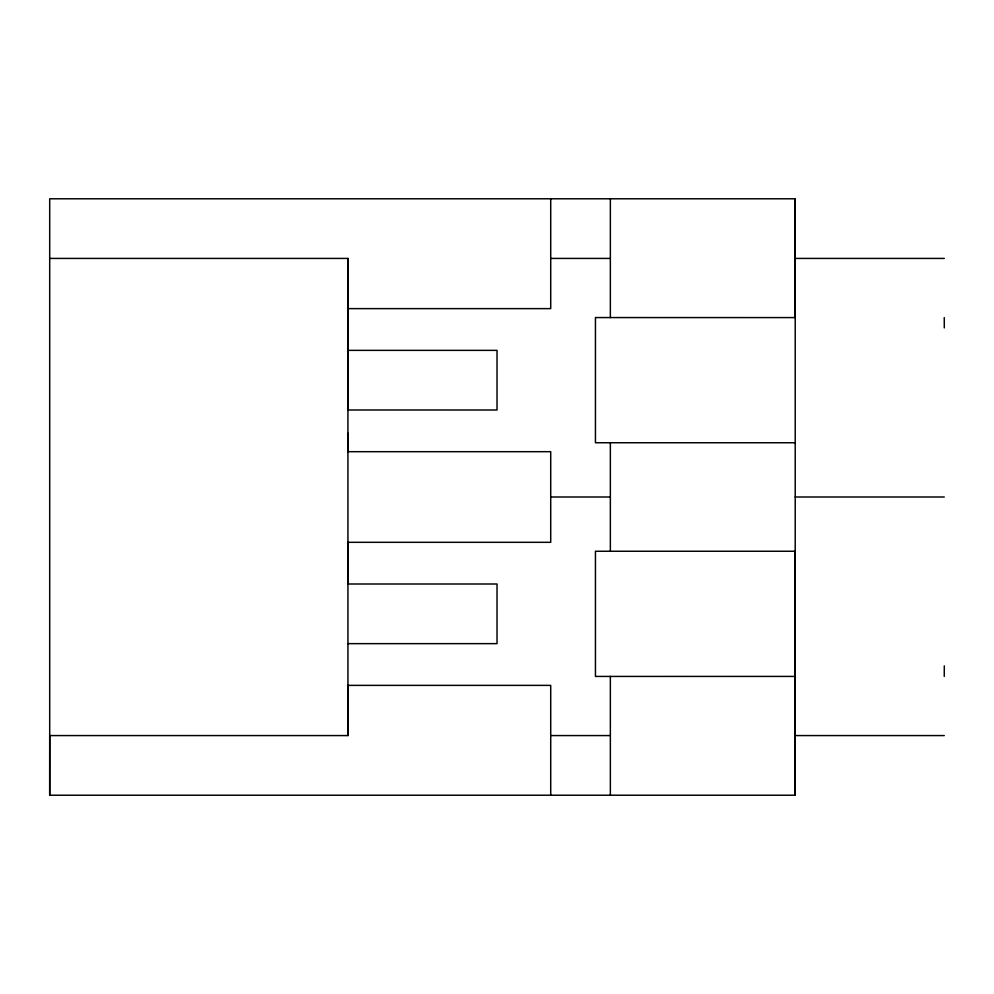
<?xml version="1.0" encoding="UTF-8"?>
<svg xmlns="http://www.w3.org/2000/svg" width="994" height="994" viewBox="0 0 994 994"><rect width="100%" height="100%" fill="white"/><g stroke="black" fill="none" stroke-linecap="round" stroke-linejoin="round"><path stroke-width="1.49" d="M49.7 795.212L49.7 198.788L795.225 198.788L795.2 795.212L49.7 795.212L49.737 735.572L347.95 735.572L347.912 258.428L49.7 258.428M347.95 258.428L347.912 409.988L497.025 410L497.025 350.36L347.912 350.36M550.713 795.212L550.713 685.375L347.912 685.375L347.95 735.572M347.925 433.21L347.925 451.686L550.713 451.686L550.713 497L550.713 542.314L347.925 542.314L347.912 584L497.025 584L497.025 643.64L347.912 643.652M610.366 795.212L610.353 676.429M610.353 551.26L610.353 442.74M795.225 198.788L795.163 317.583L595.443 317.571L595.443 442.74L795.175 442.752M795.163 676.417L795.175 551.248L595.443 551.26L595.443 676.429L795.163 676.417L795.225 795.212M944.263 676.417L944.3 665.893M550.713 258.428L610.353 258.428M795.2 258.428L944.3 258.428M347.912 308.625L550.713 308.625L550.713 198.788M550.713 497L610.353 497M795.2 497L944.3 497M550.713 735.572L610.353 735.572M795.2 735.572L944.3 735.572M944.263 317.583L944.3 327.896M610.366 198.788L610.353 317.571"/></g></svg>
